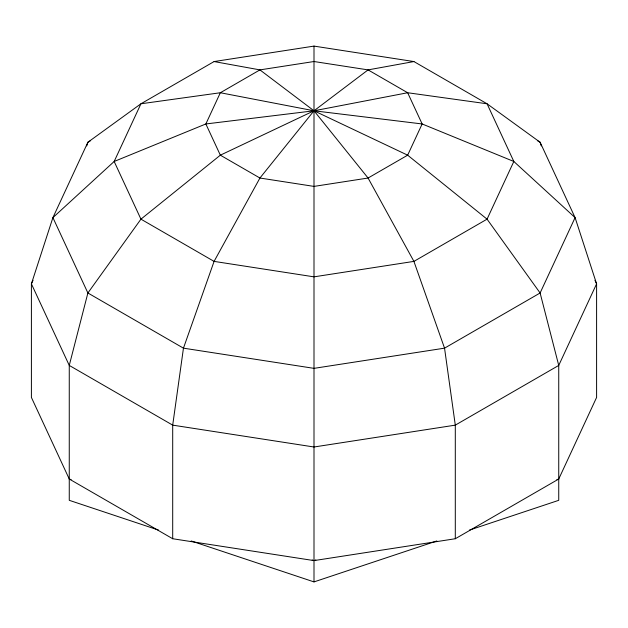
<?xml version="1.0" encoding="UTF-8"?>
<svg xmlns="http://www.w3.org/2000/svg" width="628" height="628" viewBox="0 0 628 628"><rect width="100%" height="100%" fill="white"/><g stroke="black" fill="none" stroke-linecap="round" stroke-linejoin="round"><path stroke-width="0.94" d="M86.743 145.939L87.889 142.25L140.939 103.785L214.085 61.56L314 46.103L413.915 61.56L487.061 103.785L540.111 142.25L575.091 217.618L596.6 283.84L596.6 397.438L558.739 479.023L455.3 538.738L314 560.6L172.7 538.738L69.261 479.023L31.4 397.438L31.4 283.84L52.909 217.618L87.889 142.25L90.424 140.782M33.049 280.3L31.4 283.84L69.261 365.425L69.261 500.32L158.594 530.095M315.86 559.98L314 560.6L312.14 559.98M556.879 479.643L558.739 479.023M191.163 540.951L314 581.897L436.837 540.951M469.406 530.095L558.739 500.32L558.739 365.425L540.111 292.986L487.061 219.156L407.658 155.179L314 110.787L259.929 69.889L214.085 61.56M413.915 61.56L368.071 69.889L314 61.52L259.929 69.889L220.342 92.74L140.939 103.785L114.17 161.475L52.909 217.618L87.889 292.986L183.454 348.163L314 368.353L444.546 348.163L540.111 292.986L575.091 217.618L513.83 161.475L422.149 123.959L314 110.787L220.342 92.74L205.851 123.959L114.17 161.475L140.939 219.156L214.085 261.389L314 276.846L413.915 261.389L487.061 219.156L513.83 161.475L487.061 103.785L407.658 92.74L314 110.787L205.851 123.959L220.342 155.179L259.929 178.03L314 186.398L368.071 178.03L407.658 155.179L422.149 123.959L407.658 92.74L368.071 69.889L314 110.787L220.342 155.179L140.939 219.156L87.889 292.986L69.261 365.425L172.7 425.14L314 447.003L455.3 425.14L558.739 365.425L596.6 283.84L594.952 280.3M69.261 479.023L71.121 479.643M537.576 140.782L540.111 142.25L541.258 145.939M455.3 538.738L455.3 425.14L444.546 348.163L413.915 261.389L368.071 178.03L314 110.787L259.929 178.03L214.085 261.389L183.454 348.163L172.7 425.14L172.7 538.738M314 46.103L314 581.897"/></g></svg>
